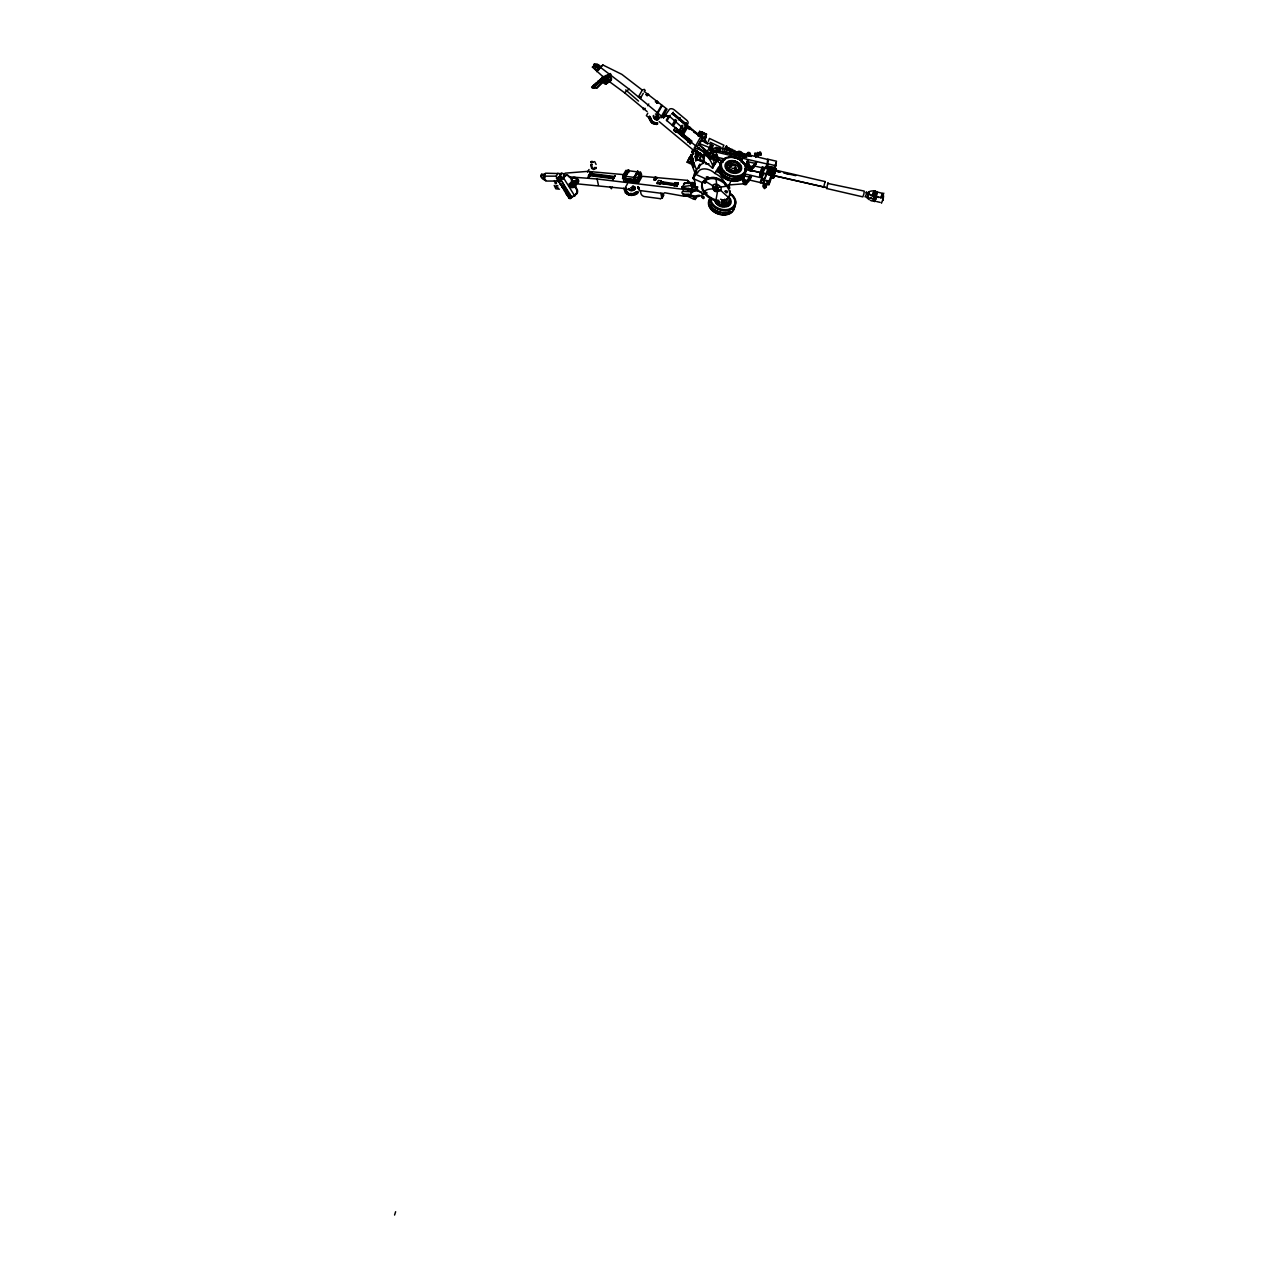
<?xml version="1.0" encoding="UTF-8"?>
<svg xmlns="http://www.w3.org/2000/svg" width="1279" height="1279" viewBox="0 0 1279 1279"><rect width="100%" height="100%" fill="white"/><g stroke="black" fill="none" stroke-linecap="round" stroke-linejoin="round"><path stroke-width="1.5" d="M867.929 193.241C870.072 188.876 865.403 204.432 868.153 194.68M712.915 167.965L712.915 167.917A19.665 13.366 29.7 0 0 712.115 164.112L711.732 163.136A20.224 13.749 29.7 0 0 707.239 156.566L704.601 155.079A2.846 1.934 29.7 0 0 702.523 155.91L703.066 158.212A6.427 4.365 29.7 0 1 703.242 160.706L704.713 162.241A27.371 18.593 29.7 0 1 712.451 168.093L717.935 159.124A19.665 13.366 29.7 0 0 717.135 155.303L716.752 154.327A20.224 13.749 29.7 0 0 712.259 147.772L710.069 146.909L710.708 145.182L712.995 145.63L710.996 144.687M690.276 129.003C692.259 125.918 684.665 127.213 689.797 129.387L689.829 127.388M693.905 132.265C695.328 132.345 701.34 137.54 698.11 134.295C695.536 134.823 699.565 133.336 699.901 135.286C700.572 137.604 696.208 131.897 701.899 136.341L701.292 137.988M688.31 189.34L688.63 188.413L688.326 189.356M692.019 185.983L692.978 186.574L691.843 186.142M693.026 186.478L691.971 185.839M693.346 183.521L694.481 183.6M764.234 168.141L762.364 175.703L760.381 174.743M762.268 175.095L761.772 176.71L759.662 176.294L759.806 174.344M773.587 177.381L773.411 178.181L773.076 175.575M882.99 199.54L883.181 196.95M592.465 161.378L592.609 162.225M592.721 162.017L593.072 161.793M594.623 167.773L594.335 168.924L594.431 167.421M595.918 167.309C596.094 169.244 593.152 167.581 595.71 168.732M697.615 151.577L696.511 153.608M698.558 135.462L694.129 131.881M869.096 192.41L868.873 194.568M590.866 164.559L590.85 164.783A4.301 2.222 85.9 0 0 591.154 166.973M591.809 164.479L591.793 164.719A4.301 2.222 85.9 0 0 594.032 169.436L593.312 169.483M759.774 174.376L760.078 172.937M697.247 153.368C698.11 149.067 694.129 159.539 695.632 156.294C694.625 155.718 697.599 153.208 697.343 151.561M696.112 153.16L695.856 155.67L696.144 153.992M720.86 206.59L720.876 205.711M596.11 167.661L595.582 168.444M591.937 171.77L588.228 178.277L588.612 175.511L613.201 178.676L613.121 179.604L613.201 178.676M588.66 178.325L591.33 171.834L588.468 176.454L588.612 175.511M689.909 161.905L688.997 161.937M775.266 169.835L775.682 168.62L773.587 178.101M775.953 168.956L775.33 169.787M554.207 185.407L555.821 188.812L559.499 189.196M882.99 199.572L882.814 200.499M696.463 155.398L695.648 155.031L696.543 155.111M697.343 153.736L697.535 152.617M720.924 203.921L724.234 205.903M735.297 167.997L735.665 166.446M826.602 187.581L826.618 188.493L862.813 196.87L863.885 193.976L864.236 191.099L827.641 183.393M865.148 196.374C865.307 199.924 867.738 188.349 865.947 192.777M868.457 193.001L868.233 192.426M868.633 192.41L868.361 193.657M767.672 169.036L766.249 174.647L766.217 172.969M772.932 175.383C771.988 183.696 777.072 165.742 774.371 169.659M773.699 175.719L773.699 177.03L775.458 169.995M766.585 173.944L774.371 176.934L773.603 175.831L773.411 176.614L774.834 169.851M732.915 165.662L733.027 164.655L732.643 165.455M734.801 165.646L733.954 165.646M735.505 169.867L734.658 169.963L736.224 169.34M770.725 176.566L770.613 177.253M731.156 166.702L730.597 165.119L731.22 166.126M558.571 181.298L558.827 182.114L558.843 180.483M564.183 190.203L564.774 191.29M566.405 193.8L566.645 194.712L566.661 193.081L568.547 192.09L565.75 192.873L566.661 193.081M566.581 194.632L569.667 193.896L567.764 194.872L567.636 196.358M574.527 184.943L577.021 189.164A3.373 2.446 -89 0 1 576.733 193.928L570.05 198.661L568.643 197.398M568.643 197.781L570.77 195.687L567.988 196.47M760.413 152.84L760.27 152.649M760.302 154.183C762.316 152.697 759.47 155.99 761.037 153.72M695.984 156.949L695.728 161.074L697.375 153.912M697.439 151.625L696.304 159.235M761.197 169.372L760.365 175.255M873.445 200.579L874.996 196.358A2.174 1.583 20.2 0 1 873.173 196.295A9.017 6.571 20.2 0 1 870.344 194.712L869.384 193.896A2.174 1.583 20.2 0 1 869.688 191.482L870.775 191.147A9.017 6.571 20.2 0 1 873.813 190.923C879.408 190.811 875.539 203.633 873.413 200.803A2.174 1.583 20.2 0 1 871.511 200.819A9.017 6.571 20.2 0 1 870.312 200.275M870.28 195.479A9.017 6.571 20.2 0 1 872.15 195.447L874.181 195.543M874.149 198.916L874.964 198.325L874.149 198.916A3.118 2.27 20.2 0 1 872.79 198.773L868.905 197.877A1.887 1.375 20.2 0 1 867.658 196.726L867.61 196.566M874.724 193.944L874.356 197.733M874.98 200.835L874.788 201.682L876.531 196.614L881.823 197.845A7.69 5.596 20.2 0 0 882.366 193.353L875.923 191.642M875.507 196.071L877.058 192.138M877.138 191.578C875.476 198.341 875.635 198.661 876.387 194.2M761.597 177.797L761.964 174.775M765.21 178.085L768.279 169.739L765.913 167.069L767.144 163.712L775.905 165.742L768.935 184.72L760.174 182.673L761.405 179.316L765.21 178.085L765.769 173.56M767.144 163.712L767.704 159.172L776.465 161.218L775.698 165.87L774.77 165.646L772.868 170.858M768.935 184.72L769.494 180.179M769.318 183.201L769.718 180.067M772.516 174.536L766.745 173.912M708.598 178.66C713.922 174.536 725.657 181.074 728.822 187.517M715.441 187.373L703.962 180.419L703.45 181.33M693.138 160.163L692.706 164.719L693.394 160.435M737.983 154.183L738.191 152.553L716.24 147.405L715.664 151.929L767.72 164.128L768.295 159.619L741.596 153.112L741.356 154.967L737.519 154.072L737.935 151.577L741.772 152.473L741.356 154.967M722.107 151.705L722.267 150.81L746.648 156.518L746.472 157.413L722.107 151.705L746.472 157.413M737.935 153.4L738.159 151.657A1.791 1.295 20.2 0 1 741.165 152.361M747.256 155.239C745.849 150.746 752.372 152.009 749.766 155.59M755.953 156.486L755.665 157.429M747.384 179.524L760.893 182.689L763.163 173.592M751.029 167.565L749.366 168.077L750.07 170.411M723.706 205.823L724.122 206.511L724.601 205.311M697.535 154.599L697.726 152.537M697.742 153.512L697.87 152.569M696.224 153.4L695.664 160.403L696.112 156.23M695.856 158.516L696.24 156.198M697.487 153.192L696.799 155.766M761.629 174.711L761.948 173.336M773.379 176.566L773.539 175.527M698.302 152.201L696.352 160.131M745.273 183.936C743.195 180.643 743.131 185.103 746.121 183.952M690.18 159.108L691.555 159.188M699.757 135.894C698.19 135.974 696.575 135.638 699.725 135.526M775.985 170.331L774.786 170.954M711.332 145.886L711.923 146.957L711.476 146.174M749.43 169.771C750.741 168.268 746.872 168.876 750.421 170.459M762.54 175.271L760.541 174.807L762.076 168.284L762.46 166.957L764.442 167.421M571.873 185.055C572.608 188.125 577.053 183.265 577.245 181.602L576.413 180.371L572.416 181.33L573.248 182.561L576.413 180.371L573.871 183.92L569.747 185.039M696.288 160.339L700.412 160.051L696.463 159.715L704.137 161.618M720.381 205.024C717.135 207.758 717.823 200.675 720.381 205.024A6.027 4.381 17.6 0 0 727.303 204.592A6.027 4.381 17.6 0 0 727.223 199.124L728.918 196.982A15.076 10.248 29.7 0 0 728.295 188.429C724.362 180.467 712.547 176.198 706.488 179.923M873.893 197.446L874.484 194.856M875.412 197.797L876.003 195.207M773.203 174.759L773.811 171.978M595.438 83.982C601.913 82.16 594.495 81.584 595.63 84.318C600.778 84.846 592.593 82.831 594.415 85.453C599.467 85.965 591.362 83.95 593.2 86.572C598.604 86.173 586.997 86.364 593.792 87.899L605.926 76.628L602.729 76.564L604.711 77.747L610.147 73.495L605.734 77.459M599.867 82.256L597.853 81.584L601.002 80.769L598.188 80.881L598.06 82.064C602.041 82.703 602.937 77.891 599.052 80.465M602.297 80.001L600.267 79.33L603.496 78.882L601.482 78.307L602.905 77.555M602.713 77.22L608.74 76.916L610.898 74.214L606.486 78.179M697.79 154.519L697.87 153.24M759.79 173.736L761.724 174.056M868.217 194.392L868.489 193.577M657.166 102.975L657.646 101.84L656.015 101.297M657.358 102.736L655.599 101.345M695.92 151.657L695.808 152.825L698.158 153.352M716.895 189.468C714.673 187.118 715.696 188.157 717.711 189.963C719.086 192.617 712.163 184.48 714.13 190.235C716.656 192.713 719.853 190.603 714.881 191.051C710.948 186.702 716.672 195.255 716.879 189.564M696.384 159.923L697.391 154.567M697.007 156.869L696.192 159.843M775.682 168.62L774.994 169.803M608.069 80.689L607.573 80.369M717.951 159.283L716.927 158.644A27.371 18.593 29.7 0 1 717.471 159.299L717.951 157.461L716.016 161.953A4.253 2.894 29.7 0 1 713.362 163.712M716.752 161.042L718.478 160.179L716.943 158.372M591.042 161.905L591.569 161.33M761.772 176.71L761.581 175.239M697.647 154.471L696.591 159.076M696.208 155.83L696.4 154.967M762.188 167.053L762.236 166.894M773.155 174.2L773.731 171.722M703.754 133.016L701.739 131.689L702.906 132.696M695.168 156.725L695.792 159.955L696.463 158.676M724.649 149.883L725.321 148.14M725.96 147.517L726.28 146.398L725.832 147.197M726.408 149.787L726.664 148.748M726.008 148.428L726.904 146.765M729.893 148.78L729.398 150.059M730.98 148.684L729.813 150.986M732.323 149.339L731.396 151.002M732.755 151.641L733.283 150.362M734.977 151.897L735.377 151.546M701.643 155.798L702.667 156.198M754.898 154.024L756.049 154.487L755.218 155.526M655.472 116.661L656.751 117.396L655.472 116.837M770.885 170.81L771.892 167.645L769.159 167.005C767.496 171.002 772.692 172.457 771.892 167.645M696.847 156.837L697.295 155.75M763.291 187.15L763.979 181.938M764.33 185.343C765.146 182.034 767.848 188.573 764.075 185.343M770.597 173.049C769.942 177.941 766.361 169.196 771.109 170.794M763.307 180.131C767.416 187.517 763.099 194.76 763.307 180.131L767.624 181.138L765.817 187.597L763.499 186.91M772.724 167.293C773.331 176.502 766.297 175.767 768.008 167.325L768.391 166.286L772.724 167.293L772.34 168.332L768.008 167.325M696.304 151.466L695.856 152.809M718.063 150.73L719.102 149.483M718.782 150.874L719.022 149.707M560.026 183.984L559.163 182.114M562.057 187.358L565.19 186.702L562.504 187.501M563.064 188.397L563.304 187.677M564.583 191.226L564.423 189.484L566.309 188.493L564.471 189.676L563.032 188.7M565.318 192.282L567.428 190.299L565.414 192.649M567.524 195.591L568.132 196.694M690.532 161.25L690.836 160.435L693.554 167.613L694.257 165.678L691.843 157.685L696.304 169.42L694.993 173.001L690.532 161.25L693.602 149.723M691.539 158.5L693.857 149.803L693.154 151.753M684.153 194.632L693.026 198.837L693.618 196.678M693.138 198.629L695.168 199.492C698.174 196.374 690.628 195.815 695.664 197.685M695.952 197.174L695.168 199.492M696.863 195.559L696.671 196.854M759.774 176.246L760.286 174.631M749.382 168.764A1.695 1.231 20.2 0 1 750.421 166.878A1.695 1.231 20.2 0 1 752.196 168.876A1.695 1.231 20.2 0 1 749.382 168.764L749.446 168.444M696.815 156.454L695.856 158.612M882.27 197.222L882.382 195.415M592.641 162.481L591.186 162.625L591.585 161.905M747.512 153.4L748.854 152.761L749.958 153.976M730.373 182.449L728.231 186.222A19.585 13.302 29.7 0 1 727.831 187.358L728.454 187.965M701.947 182.481L692.882 178.436L693.266 177.285A16.739 11.383 29.7 0 1 697.567 172.985A11.271 7.658 29.7 0 1 714.929 173.432A14.421 9.8 29.7 0 1 725.321 185.359M699.325 167.821A16.739 11.383 29.7 0 1 699.517 165.279L699.869 164.112L694.001 174.951A16.739 11.383 29.7 0 0 694.849 181.554A11.271 7.658 29.7 0 0 702.747 193.497M695.296 172.489L695.568 171.642L695.216 172.825A16.739 11.383 29.7 0 0 695.089 176.022M693.234 183.984L694.193 184.464L693.426 183.632M693.538 183.952L693.937 183.041M696.783 187.086L694.337 185.999L695.121 183.457M697.023 188.445L696.527 190.043L696.975 189.244M723.067 175.271L722.571 176.838L727.751 179.14M394.572 1215.05L395.627 1211.725M715.936 202.769L716.56 201.203L716.848 203.665L719.102 201.81L717.279 202.306M715.984 202.913L716.911 200.707M719.23 201.554C719.246 204.88 714.625 199.62 717.087 202.61L716.656 203.953L718.67 203.153M720.844 202.034L721.484 202.626L722.523 201.107M697.007 152.793L697.167 152.249M647.302 94.662L648.661 95.142M657.566 101.84L656.766 101.393M690.02 128.3C685.992 125.997 699.853 135.926 690.1 127.82M695.376 132.217L699.245 135.414M698.734 134.887L699.261 135.302M696.847 158.276L696.511 159.283L696.016 158.324M750.006 168.348L749.382 169.867M746.201 183.952L745.369 183.201M746.552 182.337L745.657 182.993M749.702 168.604L751.157 169.116L756.608 161.857C756.161 163.856 753.619 169.835 751.508 168.3M751.397 170.187L751.652 168.892M751.732 168.908L751.397 167.517M696.368 157.397L696.415 158.804M561.913 186.894L562.184 185.887M566.693 193.273L566.421 194.28M567.812 195.063L567.764 196.502M726.856 147.277L726.296 147.788M867.77 196.199L867.354 197.206M730.964 166.782L729.494 166.142L731.956 164.991M656.735 102.848L657.854 102.944M691.299 192.426L692.994 191.115A6.427 4.365 29.7 0 0 694.497 189.388L696.447 189.372L697.822 186.958M691.284 162.145L690.564 163.856L687.143 162.241L689.429 157.637L692.866 159.267M689.429 157.637L687.143 162.241M689.285 158.468L691.156 154.615L690.564 156.246M692.035 152.345L692.69 149.627M693.042 149.611L691.827 152.537M698.11 135.51L699.645 131.337L706.536 134.151L704.649 138.947L705.8 137.189L705.528 137.972M699.645 131.337L699.901 132.584L699.021 132.552L705.784 134.935A30.072 21.919 20.2 0 0 705.145 140.402M702.715 134.471L697.758 134.551L702.922 134.919M703.194 133.16L706.536 134.151M704.361 138.803L705.896 134.631M704.745 161.682L699.981 159.427L701.292 155.862M722.987 162.193L723.322 161.282L716.464 158.212M737.519 154.072L741.516 154.567M741.149 162.209L742.603 158.244M747.512 162.161L746.84 164L748.423 168.173L746.217 163.84L747.703 159.763L749.11 167.213M748.327 159.923L747.655 161.746L749.286 166.702M741.117 177.717L743.323 182.05L744.474 179.795L747.591 181.042C745.017 185.903 749.174 175.894 750.869 175.575L751.508 175.735C751.045 177.717 747.735 185.295 746.376 181.282M748.423 168.173L749.574 165.934L752.388 166.59L752.004 169.004M744.01 181.09L743.547 175.287M746.568 182.417L749.366 179.652L750.869 175.575M755.297 163.536L755.969 161.714M767.72 164.128L766.041 168.716L754.45 165.998M763.387 185.727L763.771 184.672M768.471 171.882L768.855 170.826M767.24 182.194L767.624 181.138M766.617 185.215L766.009 187.15L765.13 186.031M771.717 171.37C773.347 174.328 767.112 171.258 769.382 172.553M769.047 181.25L770.949 176.054M774.179 167.933L776.081 162.721M872.31 195.463L873.973 190.939M872.47 195.495L874.133 190.971M872.63 195.527L874.452 191.051L873.093 195.687M873.381 195.831L874.9 191.226M873.525 195.911L875.044 191.306M873.781 196.103L875.316 191.482M873.893 196.215C878.785 183.616 871.894 199.22 875.971 196.934M875.444 196.326L876.275 194.072M880.703 197.877L882.366 193.353M882.974 195.383L883.805 193.129M881.471 203.233L883.134 198.709M702.347 141.01L700.668 141.17L702.107 140.69L711.108 144.479L710.341 146.557L712.787 149.563L709.829 147.101M710.852 149.995L711.779 147.756L710.852 149.995L708.854 149.035L711.14 149.483M707.511 151.066L709.781 146.797L712.067 147.868L712.995 145.63M626.15 188.205L626.662 193.481M625.687 190.283L626.358 188.157M625.831 190.747L626.262 189.596M697.055 152.681L697.519 151.418M698.654 167.933L699.661 166.046A16.739 11.383 29.7 0 1 703.082 163.312A11.271 7.658 29.7 0 1 704.026 161.57M733.778 152.761L734.434 151.162M691.236 162.241L687.734 160.61M704.473 139.731L705.081 138.532M728.502 149.963L729.35 148.268M732.291 150.602L732.739 149.755M727.175 149.659L727.767 148.444M646.79 93.943L646.151 94.63C649.061 98.915 645.399 90.329 648.837 95.078M657.79 102.768L657.038 100.993L655.36 101.824M824.667 182.305L825.115 181.586L823.548 187.453M883.102 199.748L883.581 195.831M728.55 148.732L728.359 148.716M730.501 150.97L730.964 149.979M731.828 151.593L732.419 150.618M715.425 185.055L716.48 185.599M725.177 148.316L725.689 147.229M725.401 148.188L726.632 145.758L725.561 147.836M726.76 148.828L727.415 147.517M732.084 170.619L731.636 170.059M707.447 144.223L704.329 137.828L700.972 136.293L694.721 147.517A1.679 1.199 50.8 0 0 694.993 149.035L694.657 149.323A1.679 1.199 50.8 0 1 694.369 147.804L694.433 147.661M705.257 138.803L706.28 136.15L705.145 138.787M733.491 151.561L734.13 150.41M734.306 151.546L734.961 150.586M736.064 152.809L736.512 151.913M682.107 187.805L684.489 183.217A1.663 1.055 -12 0 1 685.048 183.073L689.205 183.536M682.139 187.07L682.075 187.198A1.679 1.055 -12 0 0 682.522 188.189L696 189.995L697.055 187.485L693.346 187.006L693.746 186.302M696.224 196.47L695.312 196.374M722.651 206.543L721.932 206.543M715.92 156.054C714.146 152.952 714.993 158.74 716.48 154.759L713.394 154.743L712.675 156.022L713.874 159.172L716.959 159.188L715.744 156.038L712.675 156.022M745.433 182.993L744.506 182.21L744.618 183.728L729.062 184.959M727.671 148.428L728.071 147.661M728.311 148.732L728.934 147.884M736.832 152.761L737.535 151.833M737.647 152.777L738.111 152.217A1.791 1.295 20.2 0 1 738.575 152.057A1.647 1.199 20.2 0 0 737.775 152.968M708.47 178.884C710.453 176.742 704.761 175.591 706.632 178.197M718.143 188.573L717.855 187.15L716.112 186.558M587.557 172.121L589.011 169.515M604.312 77.891L592.433 67.116L593.248 66.252A4.684 3.182 29.7 0 1 599.355 69.002M595.838 67.068L593.696 64.909L594.511 64.046A4.684 3.182 29.7 0 1 600.618 66.796L596.622 71.48M597.964 69.21L602.857 64.973L621.818 74.342L642.298 90.106M596.701 71.56L602.857 64.973M545.957 180.275L545.478 180.211A4.684 3.182 29.7 0 1 540.745 175.735L541.593 174.264L544.998 174.168M557.948 173.225L556.269 176.166L558.172 181.058L545.685 181.042L543.783 176.15L545.462 173.209L561.689 173.624A2.926 1.982 29.7 0 0 559.978 175.862A2.926 1.982 29.7 0 0 563.431 178.117L556.285 178.117M608.436 78.69L610.019 80.017C609.763 83.806 604.567 83.663 604.711 80.017M557.5 179.076L557.116 180.579M559.898 176.774L561.865 173.32M563.415 176.102L565.094 173.161L587.605 171.386L623.928 174.647M572.097 185.887L574.799 181.138M588.228 178.277L591.937 171.77M643.273 93.335L640.315 98.531L640.747 96.596L638.397 96.932L642.362 89.962L644.296 89.37L645.208 90.489L644.28 91.56L667.062 109.147L662.554 117.06L629.028 89.13L601.178 67.915M647.798 113.191L646.391 115.654L650.755 119.299M657.262 112.664L661.643 104.99M657.502 113.863L661.898 106.157M625.495 178.357L623.177 178.053L622.713 175.942L625.879 170.395L628.213 170.683L625.047 176.23L625.319 178.66L622.553 178.293L625.655 179.076L623.321 178.772L623.768 180.883L626.102 181.186L625.655 179.076M622.553 178.293L626.007 172.249M625.319 178.66L624.776 176.054L628.229 169.995L629.06 170.571L625.783 176.326L634.288 177.429L637.454 171.882L628.932 170.778M634.288 177.429L634.576 179.843L626.055 178.74L625.495 176.15L628.948 170.091M661.099 116.869L665.592 108.987M626.055 178.74L634.736 179.54M626.374 179.172L634.896 180.259L626.374 179.172L626.662 181.586L625.479 179.38M626.662 181.586L635.343 182.369L634.896 180.259M662.554 117.06L663.481 117.844L669.493 109.227A3.725 2.526 29.7 0 1 674.337 109.898L686.679 120.178A3.725 2.526 29.7 0 1 687.462 124.191M625.239 187.661L627.493 183.712M668.693 116.021L666.311 120.194L689.317 139.555M634.576 179.843L634.016 177.237L637.47 171.194L638.749 173.88M634.72 180.563L635.167 182.673L638.477 182.785L638.029 180.659L635.455 180.659L638.285 181.026L635.295 179.939L634.736 177.333L638.189 171.29M667.03 120.802L670.212 115.222M672.067 113.927L673.218 112.408L673.314 114.103L672.067 113.927L673.218 112.408M635.295 179.939L637.869 179.939L641.035 174.392L640.587 172.281L638.189 171.962L635.023 177.509L637.422 177.829L640.587 172.281M672.786 114.518L673.601 113.431M637.853 180.963L641.578 174.248L638.285 181.026M638.477 182.785L641.642 177.237L641.195 175.111M672.162 125.07L675.344 119.507M672.77 125.582L675.936 120.002M673.378 126.093L676.559 120.514M679.149 118.212L680.284 118.307L679.133 119.81L678.653 119.059M679.037 118.883L679.661 117.796M679.133 119.81L680.284 118.307M688.166 141.585L690.564 143.584L676.863 131.401L676.047 132.345L673.649 130.346L675.552 127.5L677.726 129.882M673.649 130.346L675.552 127.5M676.047 132.345L677.438 129.914M679.005 130.778L682.187 125.214M679.725 131.385L682.906 125.806M684.761 124.511L685.912 122.992L686.631 123.583L685.48 125.102L684.761 124.511L685.912 122.992M654.017 179.204L655.104 177.285L657.006 177.525L655.967 179.684L654.224 180.163L654.017 179.204L655.903 179.444L657.006 177.525M654.224 180.163L655.599 177.573L657.054 177.765M685.416 125.854L681.451 132.808L683.482 131.145A3.725 2.526 29.7 0 0 684.105 129.291L669.572 116.325A3.725 2.526 29.7 0 0 665.528 116.181L663.481 117.844M654.656 180.227L655.599 177.573M683.002 135.286L688.054 126.429L687.558 124.926L682.538 133.735L683.002 135.286L695.568 145.774L709.621 155.127L711.572 152.025L709.094 149.419L711.971 151.306L713.122 149.291L710.165 146.829M675.232 183.792L661.051 181.618L659.98 184L657.07 183.632L658.301 180.483L661.211 180.851C660.188 183.201 676.255 185.279 675.296 182.673L678.206 183.041L676.975 186.19L674.065 185.823L675.296 182.673M689.797 129.387L688.182 127.58M659.98 184L661.211 180.851M687.638 142.001L689.029 139.571M690.036 143.999L691.939 141.154L675.04 127.916M663.082 195.623L663.577 194.776M663.529 194.552L662.234 196.47M703.306 132.84L702.842 133.767L700.013 132.281M675.152 183.425L674.065 185.823M697.487 146.19L702.89 136.709M701.611 140.658L699.597 143.456A1.679 1.199 50.8 0 0 699.821 145.103L710.421 154.04M704.393 158.132L695.36 151.641L696.415 150.762L704.217 156.246M696.415 150.762L696.368 150.858A1.903 1.295 29.7 0 1 695.968 148.828A1.903 1.295 29.7 0 1 698.446 149.179L699.277 147.677M676.975 186.19L678.206 183.041M702.171 156.518L696.879 151.386M695.536 190.779L597.101 178.98L568.963 176.822M684.073 194.328L684.025 194.424A1.903 1.295 29.7 0 1 682.059 192.058A1.903 1.295 29.7 0 1 683.402 191.53L683.146 189.947M711.108 144.479L709.381 147.517L699.453 143.632M692.882 178.436L696.671 171.802M712.067 147.868L710.357 146.414M713.138 148.956L710.309 152.681L711.971 151.306M691.236 184.8L693.17 184.736L692.259 185.327M691.939 187.997L690.948 185.311L695.009 185.183L694.385 182.609L692.451 182.689M693.362 184.752L692.163 183.185L694.097 183.121M706.088 162.561L705.353 163.84L708.966 163.872M694.081 186.814C688.694 187.07 696.783 188.381 693.17 184.736M712.931 164.304C715.569 163.968 712.499 152.713 710.788 158.884L710.229 158.068A20.288 13.781 29.7 0 0 707.926 155.351L705.289 153.864A2.846 1.934 29.7 0 0 703.21 154.695L703.754 156.997A6.427 4.365 29.7 0 1 703.93 159.491L704.074 160.003M709.541 156.725L712.739 155.462L713.81 151.801A20.288 13.781 29.7 0 0 711.508 149.083C707.815 146.653 711.684 150.538 710.277 148.172M713.874 159.172L714.609 157.893M706.679 178.836L706.152 179.747M712.467 168.093L717.535 159.315M707.895 178.724L708.406 177.813M718.686 160.674L719.326 159.571M714.929 173.432L718.302 167.533A4.365 2.974 29.7 0 1 720.605 166.654M704.026 192.713L704.553 191.802C705.928 187.773 716.943 189.404 713.17 188.605M715.489 178.884L716 177.973L716.848 186.59M715.84 200.787L717.567 191.21A4.604 3.134 29.7 0 0 720.349 190.603L720.876 189.963A4.604 3.134 29.7 0 0 720.78 187.373L720.189 186.478A4.604 3.134 29.7 0 0 717.295 184.48L716.176 184.224A4.604 3.134 29.7 0 0 713.394 184.831L712.867 185.455A4.604 3.134 29.7 0 0 712.963 188.045L713.554 188.956A4.604 3.134 29.7 0 0 715.361 190.443M727.303 186.958L727.815 186.047L718.079 187.421M722.299 200.451A15.076 10.248 29.7 0 0 727.799 198.197L728.39 197.43L720.605 190.299L716.56 188.732M605.575 81.312L605.638 82.176M708.342 141.425L709.429 138.436L723.882 145.214L722.363 148.812M690.66 158.164L692.019 158.372M772.292 178.005L772.58 176.822L772.276 178.021M648.789 103.967L647.606 105.709M724.282 200.068L722.107 200.163M734.658 168.476L733.315 168.38M723.754 206.383L724.106 206.383M731.3 165.599L732.243 164.831M700.828 140.978L699.165 143.808A1.679 1.199 50.8 0 0 699.469 145.39L710.069 154.327M732.004 164.831L732.851 164.623M771.429 172.505L769.079 172.265L768.391 166.286M769.159 171.498L770.981 172.457L771.093 170.778M766.345 186.35L765.386 186.862M638.509 101.089L625.671 89.914M613.888 178.069L589.347 174.935L589.555 174.072L614.08 177.157L613.936 178.101L614.08 177.157M661.499 117.284L662.666 115.558L661.003 117.908M695.792 154.088L696.495 154.04M756.608 161.857L752.692 167.181L749.094 166.334L747.703 159.763M751.508 175.735L747.591 181.042L743.994 180.211L742.955 175.287M710.213 152.121L711.811 150.027M727.799 198.197L729.446 196.087A15.076 10.248 29.7 0 0 729.973 190.539M749.91 167.741L749.254 169.675M751.588 169.1L751.333 167.949M744.81 182.146A1.695 1.231 20.2 0 0 743.499 183.584A1.695 1.231 20.2 0 0 745.849 184.672A1.695 1.231 20.2 0 0 746.328 182.849L746.536 182.13M733.89 168.428L735.105 168.157M556.109 185.471L555.949 186.782L558.156 187.949M752.1 167.357L755.409 163.232M751.956 167.773L755.138 163.952L755.106 165.934M755.857 163.888L752.34 168.093L748.759 167.245L747.064 161.506L755.969 163.584L752.452 167.789L748.87 166.941M746.808 181.746L750.229 177.317L744.506 175.974M746.744 181.954L749.942 178.133M750.757 177.765L747.24 181.97L743.659 181.122M747.128 182.273L750.006 177.925M593.2 86.572L591.985 87.707L596.606 88.203L601.466 82.863M605.319 79.57L604.072 81.057L603.304 80.337M558.635 181.794L565.574 175.958A3.373 2.446 -89 0 1 569.043 176.294C573.216 180.339 572.193 184.032 572.097 182.13L574.463 182.625A2.222 1.023 -31.8 0 1 572.704 184.688L571.281 184.815M572.001 184.672L570.066 186.958L572.209 185.087M648.101 95.11L647.654 94.118L646.151 94.63M576.014 193.928L570.002 198.469L568.611 197.685M690.116 127.644L688.006 127.884M606.646 82.416A2.222 1.599 47.1 0 1 605.175 84.126L602.137 81.856L604.104 79.746M597.069 64.558L598.38 64.781L598.124 65.964M689.781 162.353L690.052 162.257M699.933 136.15L700.588 136.261M684.489 183.217L683.61 183.824M596.606 88.203L608.74 76.916M704.697 192.17L706.999 192.649L706.328 194.04M545.222 177.094L543.831 177.094M717.551 185.583L717.263 184.784M605.798 76.676L608.772 74.246M605.271 77.539L606.166 76.804M610.019 80.017L606.614 83.695L602.873 81.185M608.98 81.328L624.568 92.775L629.028 89.13M677.95 129.483L676.575 131.913L674.177 129.914M686.631 123.583L685.368 123.423M685.48 125.102L672.594 113.511M680.364 131.913L684.009 128.939M688.454 141.074L676.607 131.609M702.779 139.091L704.329 137.828M695.776 146.557L694.561 148.54M699.469 154.024L700.524 153.16M697.95 148.748L702.603 151.466L703.93 150.394M711.572 152.025L708.294 156.198L709.621 155.127M717.839 159.299L717.711 159.347A4.253 2.894 29.7 0 1 715.585 160.93M607.333 82.671A2.222 1.599 47.1 0 1 605.91 83.455L604.455 82.655L603.896 80.113L606.949 82.464A2.222 1.599 47.1 0 0 608.436 80.753L607.909 79.506L607.221 80.241M716.895 159.459L718.43 158.852L716.959 157.701M637.773 191.546L631.602 194.056M637.917 192.042L631.698 194.552M635.263 194.6L631.922 195.351L637.965 192.489M636.638 193.96L637.917 192.921M574.799 186.095L574.159 186.654L575.006 185.823M600.618 66.796L598.3 68.538L594.111 64.174M589.299 174.903L589.523 174.024M720.525 199.252L722.827 199.876L722.011 201.187M769.143 171.306L771.493 172.265M660.38 198.677L662.17 198.117A3.725 2.526 29.7 0 0 662.746 196.247L662.154 193.401M743.323 182.05L741.74 177.861M751.301 170.187L750.341 170.667M744.746 181.042L744.186 182.146M745.833 184.304L746.265 183.489M683.625 183.68L692.563 182.481L690.836 185.519L681.899 186.718M874.053 201.075L874.884 201.203M706.36 178.548L702.395 182.689A15.076 10.248 29.7 0 0 703.018 191.242L705.033 194.184A15.076 10.248 29.7 0 0 714.641 200.531L718.302 201.331M560.778 179.7L564.854 175.942A3.373 2.446 -89 0 1 568.1 175.958M561.849 181.298L558.795 181.922M562.968 183.105L561.113 184.272L559.69 183.297M596.829 66.092L598.252 66.012L597.037 64.957M723.322 201.874L723.994 200.227M634.864 192.745L636.35 191.994M635.183 194.184L636.638 193.433M635.135 194.648L636.734 193.848M826.618 188.493L828.025 182.737M695.041 198.245C692.547 196.966 695.728 200.02 695.152 197.494M729.781 188.269L729.334 186.254L727.799 187.182M717.967 160.578L716.864 160.738M708.966 154.743L714.353 152.617M708.566 157.893L712.163 156.47M711.476 159.044L714.146 157.988L713.41 156.566M713.074 148.652L716.24 147.405M733.123 164.655L734.306 164.943M764.171 185.935L763.467 186.638L764.298 186.398M693.778 153.048L693.778 154.056M711.684 145.63L712.291 146.382L711.268 146.11M607.765 79.458L608.244 80.529M593.696 64.909L594.096 64.781A4.684 3.182 29.7 0 1 600.203 67.531M592.433 67.116L592.832 66.988A4.684 3.182 29.7 0 1 598.94 69.737M635.231 194.216L631.81 194.984M749.862 169.02L750.533 168.94M750.949 169.068L751.444 169.036A1.695 1.231 20.2 0 1 750.805 170.874A1.695 1.231 20.2 0 1 748.519 169.547A1.695 1.231 20.2 0 1 750.309 168.38M745.049 180.963L744.282 182.417M746.424 182.929L744.554 182.05M601.61 78.323L600.475 79.81M600.411 79.458L599.275 80.945M597.98 81.712L596.845 83.199M598.06 82.064L596.653 82.863M595.63 84.318L594.223 85.117M594.415 85.453L593.008 86.253M717.087 202.61L719.102 201.81M575.598 181.986L577.245 181.602M729.654 167.741L729.749 166.43L729.638 167.885M690.036 162.017L689.189 161.762M699.325 195.191L698.462 195.367A20.288 13.781 29.7 0 1 697.423 195.511M655.871 124.351L657.598 123.967M656.143 124.431L657.454 124.207M692.946 186.238L692.818 185.311L693.794 187.31M590.211 173.4L590.386 172.489L590.211 173.4L614.799 176.566L614.975 175.655L614.799 176.566M726.056 178.452L724.058 177.126M540.745 175.735L544.214 175.415M574.942 186.047L574.031 186.574M555.646 183.632L556.685 182.881L555.23 183.489L554.462 180.579M590.85 161.873L592.705 162.209M590.738 164.559L591.953 164.479M744.97 181.154L746.296 181.49M745.625 184.176L744.41 183.872M702.603 134.663L702.858 134.727M683.466 191.434L692.115 191.786M689.381 196.055L683.817 196.199L683.418 194.344L688.997 194.216L689.381 196.055L696.847 196.63L684.265 195.016M590.882 171.786L592.369 171.818M736.304 167.965L736.432 168.013M735.153 170.363L734.913 170.283M543.783 176.15L556.269 176.166M713.027 160.163L716.384 160.179M569.187 185.551L570.786 186.974M571.569 181.058L573.791 181.554A2.222 1.023 -31.8 0 1 572.033 183.6L569.075 183.968M570.722 186.606L573.679 186.238A2.222 1.023 -31.8 0 0 575.422 184.192L575.07 183.792M571.393 187.677L574.335 187.326A2.222 1.023 -31.8 0 0 576.094 185.263L575.39 184.815M629.86 193.433L631.522 193.481M631.618 194.04L628.373 193.641M629.987 194.504L631.73 194.536M631.842 194.92L628.581 194.568M630.275 195.287L632.05 195.335M631.986 195.399L628.788 194.936M760.781 155.047L760.461 154.615M732.02 168.029L732.18 168.604M573.983 183.536L623.385 188.429M660.38 198.677L644.04 196.502A3.725 2.526 29.7 0 1 640.923 193.433L640.315 190.603M734.785 165.087L735.425 165.886M721.995 203.713L723.035 204.32L722.059 202.929M639.804 176.086L687.462 180.371L691.571 183.648M770.214 170.555L769.159 167.005M604.631 77.395L601.833 77.491L601.69 78.69M655.759 178.309L655.104 177.285M622.713 175.942L625.047 176.23M675.456 183.393L678.366 183.76M656.91 182.913L659.82 183.281M660.188 183.137L676.831 185.471M660.268 183.489L674.369 185.311M681.963 186.718A1.679 1.055 -12 0 0 682.426 187.693L695.904 189.5M687.766 194.984L693.154 195.687M639.18 190.459L663.481 193.577L664.696 192.761L683.817 196.199M624.504 188.972L631.634 189.884A2.19 1.375 -12 0 0 633.776 189.036A2.19 1.375 -12 0 0 633.856 187.533M662.858 195.383L663.721 195.495M625.351 192.953L623.752 188.109M656.239 122.736L657.63 122.912M655.967 123.136L657.454 123.376M657.15 123.775L654.161 122.928M656.703 123.999L653.809 123.216L650.164 119.571M656.83 124.095L651.89 122.592M654.496 124.159L656.479 124.319M732.419 165.247L732.004 165.662M735.985 169.26L735.569 169.675M730.309 169.196L730.437 169.1M718.814 200.419L715.153 199.62A15.076 10.248 29.7 0 1 705.56 193.273L703.546 190.331A15.076 10.248 29.7 0 1 702.922 181.778M561.385 185.711L564.039 184.927M563.623 189.308L564.423 189.484M565.574 191.466L564.631 191.067M567.764 194.872L566.773 194.632M774.946 169.979L825.115 181.586M776.385 171.242L780.254 172.137L776.433 171.162M784.107 173.033L789.894 174.376M761.948 169.707L763.947 170.171M875.396 196.662L878.929 197.478M695.648 155.606L696.495 155.574M761.533 171.45L763.531 171.914M744.922 169.116L825.674 187.421L744.97 168.972M760.733 174.216L762.732 174.679M876.627 201.554L880.16 202.37M759.598 176.102L761.597 176.566M765.913 167.069L774.674 169.116M761.405 179.316L770.182 181.346M630.035 194.472L627.302 193.513M741.564 153.88L751.365 156.422L745.401 155.015M731.668 156.789L742.236 159.267M717.631 157.365L724.905 159.076M742.859 163.28L746.712 164.192M784.139 172.953L795.714 175.655M749.334 166.606L752.132 167.261M745.193 174.024L762.588 178.101M744.234 180.467L747.032 181.138M744.202 180.579L747 181.234M769.239 167.645L771.525 168.189M725.289 177.669L724.33 177.078M560.17 183.872L560.857 185.391M745.625 181.442L746.424 182.034M731.748 170.075L731.588 170.746M757.951 155.319L757.903 152.984L757.312 154.072M656.015 123.168L653.169 121.633M653.089 123.599L655.008 124.111M733.554 170.523L733.299 170.571M722.251 174.024L716.144 171.306A4.365 2.974 29.7 0 1 719.31 170.507M694.353 173.768L707.063 179.444M710.149 142.273L720.988 147.357M709.493 147.309L711.492 148.252M689.893 156.837L693.314 158.452M597.661 65.213L596.606 65.565M556.749 185.423L557.98 185.967M628.389 193.081L625.735 190.587M628.437 193.641L626.182 192.138M627.158 193.497L628.692 194.52M627.302 193.928L628.916 194.84M627.557 194.328L628.948 195.016M765.402 184.959L766.377 185.855M544.742 175.878C543.895 176.806 542.216 179.875 543.911 177.349M751.317 167.725L749.894 167.309L749.382 168.316M656.527 102.64L657.454 103.263M652.77 121.985L654.193 122.976M648.901 116.677L650.595 121.521L653.505 123.408M651.762 122.704L653.201 123.647M723.338 200.579L723.706 200.851A1.823 1.327 17.6 0 1 721.484 202.626M688.054 126.429L700.972 136.293M665.304 114.886L668.453 117.3M868.217 198.869L868.681 199.236A9.017 6.571 20.2 0 0 869.192 199.604M672.69 112.84L686.295 123.999M673.266 113.703L685.944 124.287M672.93 114.279L685.624 124.862M705.736 143.12L702.459 140.482A1.663 1.183 50.8 0 0 701.1 140.818M702.603 151.466L706.871 155.015M699.309 152.729L703.37 156.102M698.958 153L704.377 157.525M624.568 92.775L647.142 111.593M659.181 121.617L695.296 151.737M594.655 161.554L596.094 164.463M637.693 186.99L638.589 187.837M637.805 187.581L638.685 188.413M637.709 187.549L638.589 188.381L638.461 187.405M637.645 188.045L638.509 188.86M626.23 192.633L627.493 193.928M626.39 193.049L627.765 194.424M652.77 122.017L649.604 116.197M652.13 122.464L649.013 116.757M650.595 121.521L651.826 122.72M703.338 193.721L703.21 194.6L702.091 193.8M572.672 182.146L572.001 181.074L569.539 183.984L570.21 185.055M563.703 178.165L574.863 196.151M560.73 179.508L571.889 197.478M574.639 186.334L576.301 189.148A3.373 2.446 -89 0 1 576.253 193.609M638.317 186.638L639.196 188.573M638.269 186.91L639.228 188.956M626.438 191.195L625.959 189.212M625.671 191.051L626.902 193.609M650.995 118.979L650.244 117.013M649.492 117.988L650.212 119.586M649.204 118.26L649.78 120.034M625.879 191.978L625.911 189.116M738.894 152.793L740.349 152.825M716.48 154.759L717.695 157.909M696.783 151.05L699.981 159.427M693.042 163.248L692.594 164.495M747.767 161.442L749.398 166.398M742.348 177.797L743.547 181.426M697.055 187.485L697.471 189.452M687.462 180.371L687.846 182.178M688.054 189.82L688.374 191.306M660.827 193.241L661.914 198.309M637.47 171.194L638.013 173.784M637.422 177.829L637.869 179.939M635.615 180.355L635.903 182.769M628.229 169.995L628.772 172.601M612.145 186.974L611.394 188.764L609.811 186.67M597.101 178.98L598.428 185.215M649.172 116.389L649.54 118.036M648.709 116.997L649.029 118.659M638.797 187.677L638.733 188.924M626.454 191.498L626.454 192.617M626.166 191.099L626.102 192.346M874.165 198.629A2.174 1.583 20.2 0 1 872.342 198.549A9.017 6.571 20.2 0 1 870.583 197.685M867.722 198.437A2.174 1.583 20.2 0 1 867.178 197.526M759.422 153.032A1.743 0.799 76.8 0 1 760.557 152.265A1.743 0.799 76.8 0 1 760.973 155.063A1.743 0.799 76.8 0 1 759.55 153.928M754.626 154.167A1.743 0.799 76.8 0 1 755.553 153.16A1.743 0.799 76.8 0 1 756.369 155.542A1.743 0.799 76.8 0 1 755.313 156.134M757.088 154.04A1.743 0.799 76.8 0 1 757.887 152.537A1.743 0.799 76.8 0 1 758.783 155.111A1.743 0.799 76.8 0 1 757.504 155.271M721.292 161.985A1.743 0.799 76.8 0 1 721.388 161.25L721.692 160.866A1.743 0.799 76.8 0 1 722.763 161.793M703.05 163.456A30.072 21.919 20.2 0 1 702.075 161.586M694.161 163.088A2.702 1.966 20.2 0 1 692.403 161.314L692.355 160.77A2.702 1.966 20.2 0 1 692.483 160.275M632.513 186.558A3.182 1.998 -12 0 1 635.263 188.445A3.182 1.998 -12 0 1 631.794 190.667A3.182 1.998 -12 0 1 629.028 188.764M632.466 186.302A3.182 1.998 -12 0 1 635.215 188.205A3.182 1.998 -12 0 1 631.746 190.427A3.182 1.998 -12 0 1 628.98 188.525M633.185 187.166A2.19 1.375 -12 0 1 633.569 187.31M633.009 186.366A2.19 1.375 -12 0 1 633.84 187.933A2.19 1.375 -12 0 1 631.458 189.1M572.608 182.353A3.645 2.478 29.7 0 1 573.024 178.261A3.645 2.478 29.7 0 1 578.108 181.026A3.645 2.478 29.7 0 1 575.054 183.696M571.953 179.412A3.645 2.478 29.7 0 1 574.863 177.413A3.645 2.478 29.7 0 1 578.652 180.467A3.645 2.478 29.7 0 1 576.397 182.993M591.969 168.7A4.301 2.222 85.9 0 1 591.506 167.933M563.607 177.813A2.926 1.982 29.7 0 1 560.058 174.44A2.926 1.982 29.7 0 1 564.519 174.456M560.234 180.963A2.926 1.982 29.7 0 1 558.715 177.062A2.926 1.982 29.7 0 1 563.336 179.028M561.049 180.994A2.926 1.982 29.7 0 1 558.204 178.516A2.926 1.982 29.7 0 1 560.01 176.566M544.438 178.037A4.684 3.182 29.7 0 1 543.335 177.269M542.104 175.815A4.684 3.182 29.7 0 1 541.593 174.264M724.601 199.188A1.823 1.327 17.6 0 1 722.123 200.643M715.648 160.499A11.271 7.658 29.7 0 1 720.445 163.76M723.978 199.892A6.027 4.381 17.6 0 1 727.655 205.088M719.054 204.32A6.027 4.381 17.6 0 1 717.951 203.345M715.616 199.956A7.53 5.468 17.6 0 0 725.817 205.743A7.53 5.468 17.6 0 0 728.71 197.558A7.45 5.42 17.6 0 1 725.832 205.647A7.45 5.42 17.6 0 1 715.744 199.908M729.382 197.621A8.537 6.187 17.6 0 1 726.104 206.894A8.537 6.187 17.6 0 1 714.561 200.323M735.377 201.059A12.998 9.433 17.6 0 1 722.955 210.316A12.998 9.433 17.6 0 1 710.181 197.701M730.421 194.008A12.998 9.433 17.6 0 1 734.482 198.517M730.117 194.072A12.342 8.969 17.6 0 1 727.639 209.484A12.342 8.969 17.6 0 1 710.9 197.59M728.582 197.909A7.45 5.42 17.6 0 1 728.678 204.656A7.45 5.42 17.6 0 1 720.141 205.264M718.478 204.32A7.45 5.42 17.6 0 1 715.616 200.275M734.929 203.409A13.286 9.64 17.6 0 1 732.467 210.38M730.101 211.882A13.286 9.64 17.6 0 1 710.117 205.168M709.206 202.562A13.286 9.64 17.6 0 1 709.158 199.972M731.636 212.09A12.998 9.433 17.6 0 1 716.752 213.129A12.998 9.433 17.6 0 1 708.854 201.922M734.082 207.79A12.998 9.433 17.6 0 1 733.267 210.124M731.044 211.994A12.342 8.969 17.6 0 1 728.854 213.385M726.136 214.217A12.342 8.969 17.6 0 1 723.099 214.44M719.949 214.009A12.342 8.969 17.6 0 1 711.891 209.436M710.293 207.15A12.342 8.969 17.6 0 1 709.429 204.72M735.073 202.945A13.286 9.64 17.6 0 1 732.611 209.916M730.245 211.419A13.286 9.64 17.6 0 1 710.261 204.704M734.386 207.949A13.334 9.672 17.6 0 1 718.222 214.057A13.334 9.672 17.6 0 1 709.333 199.54M730.645 193.768A13.334 9.672 17.6 0 1 727.959 210.395A13.334 9.672 17.6 0 1 709.877 197.558M727.159 202.386A7.45 5.42 17.6 0 1 728.646 205.232M737.615 171.562A6.027 4.381 17.6 0 1 736.544 172.249M727.032 166.846A6.027 4.381 17.6 0 1 734.354 164.08A6.027 4.381 17.6 0 1 738.367 170.651M728.311 157.429A12.998 9.433 17.6 0 1 746.009 169.116A12.998 9.433 17.6 0 1 727.575 174.791A12.998 9.433 17.6 0 1 725.465 158.292M745.433 172.313A13.334 9.672 17.6 0 1 723.099 171.578A13.334 9.672 17.6 0 1 731.476 156.869A13.334 9.672 17.6 0 1 745.433 172.313A13.286 9.64 17.6 0 0 745.433 169.755M744.602 174.152A12.998 9.433 17.6 0 1 730.469 180.563A12.998 9.433 17.6 0 1 719.358 168.268M741.564 178.341A12.342 8.969 17.6 0 1 739.358 179.731M727.415 179.332A12.342 8.969 17.6 0 1 722.411 175.783M720.796 173.496A12.342 8.969 17.6 0 1 719.949 171.082M743.131 176.262A13.286 9.64 17.6 0 1 723.642 174.631A13.286 9.64 17.6 0 1 724.681 159.971M745.577 169.292A13.286 9.64 17.6 0 1 745.625 171.882M744.634 174.711A13.286 9.64 17.6 0 1 742.971 176.726M740.605 178.229A13.286 9.64 17.6 0 1 719.709 168.908M719.661 166.318A13.286 9.64 17.6 0 1 720.509 163.952M744.89 174.296A13.334 9.672 17.6 0 1 728.726 180.403A13.334 9.672 17.6 0 1 719.853 165.886M727.271 199.108A15.076 10.248 29.7 0 1 721.772 201.363M645.303 108.331A4.604 0.863 -50.2 0 1 643.753 108.075M656.495 114.582A3.182 2.254 50.8 0 1 658.621 118.467A3.182 2.254 50.8 0 1 655.503 119.539A3.182 2.254 50.8 0 1 653.377 115.654M653.649 115.446A3.182 2.254 50.8 0 0 655.759 119.331A3.182 2.254 50.8 0 0 658.877 118.26A3.182 2.254 50.8 0 0 656.751 114.375L656.063 114.087A3.182 2.254 50.8 0 0 655.392 114.007M657.15 115.877A2.19 1.551 50.8 0 1 655.583 118.611M657.726 115.414A2.19 1.551 50.8 0 1 656.159 118.148M604.967 76.276A3.645 2.478 29.7 0 1 610.483 76.772A3.645 2.478 29.7 0 1 609.523 80.881M604.503 77.076A3.645 2.478 29.7 0 1 610.323 77.907A3.645 2.478 29.7 0 1 608.212 81.648M701.26 191.882A27.371 18.593 29.7 0 1 695.76 190.587L693.81 190.603A6.427 4.365 29.7 0 1 692.291 192.33L690.612 193.641A2.846 1.934 29.7 0 0 691.731 195.895L694.529 196.838A20.224 13.749 29.7 0 0 701.563 195.399L702.379 194.968A19.665 13.366 29.7 0 0 703.866 193.928M724.665 203.697L725.577 203.953L724.697 203.601M701.963 196.982C703.77 201.49 705.88 194.904 701.963 196.982M713.81 156.598L715.249 157.221L713.81 156.598M723.994 202.418L724.905 202.69L723.994 202.418M724.442 205.008L725.369 205.279L724.442 205.008M732.883 170.667L733.794 170.938L732.883 170.667M735.713 168.956L736.624 169.228L735.713 168.956M725.145 191.226C726.872 195.735 729.11 189.212 725.145 191.226M703.61 181.682C705.273 186.206 707.639 179.731 703.61 181.682M700.732 133.416L702.171 134.103L700.732 133.416M710.005 147.868L711.14 148.412L710.005 147.868M631.187 187.581L632.721 187.533L631.187 187.581M631.362 188.365L632.897 188.333L631.362 188.365M656.079 116.037L657.246 117.06L656.079 116.037M628.117 180.083L633.393 181.17L628.197 179.987M748.263 153.464L749.414 153.208L748.263 153.464M594.639 68.81L596.062 69.642L594.735 68.698M606.726 77.108L604.647 79.522L607.685 81.792A2.222 1.599 47.1 0 0 609.156 80.081L606.726 77.108M617.213 87.244L617.213 87.244M704.233 161.378L696.463 159.715L704.185 161.506M744.186 182.673L744.138 182.593A1.695 1.231 20.2 0 1 745.337 180.707A1.695 1.231 20.2 0 1 747.112 182.689A1.695 1.231 20.2 0 1 744.314 182.577M740.765 152.872A1.647 1.199 20.2 0 0 739.822 152.137A1.791 1.295 20.2 0 1 740.749 152.872M717.231 151.258A1.743 1.279 20.2 0 0 720.141 151.418A1.743 1.279 20.2 0 0 718.334 149.323A1.743 1.279 20.2 0 0 717.231 151.258M717.343 150.954A1.743 1.279 20.2 0 0 720.253 151.098A1.743 1.279 20.2 0 0 718.446 149.019A1.743 1.279 20.2 0 0 717.343 150.954M728.566 205.631A7.53 5.468 17.6 0 0 727.064 202.753A7.45 5.42 17.6 0 1 728.534 205.599M728.79 168.652A6.027 4.381 17.6 0 0 738.894 168.988A6.027 4.381 17.6 0 0 732.579 161.985A6.027 4.381 17.6 0 0 728.79 168.652M727.623 169.18A7.53 5.468 17.6 0 0 740.269 169.595A7.53 5.468 17.6 0 0 732.371 160.85A7.53 5.468 17.6 0 0 727.623 169.18M727.735 169.1A7.45 5.42 17.6 0 0 740.237 169.515A7.45 5.42 17.6 0 0 732.435 160.882A7.45 5.42 17.6 0 0 727.735 169.1M727.623 169.468A7.45 5.42 17.6 0 0 740.125 169.883A7.45 5.42 17.6 0 0 732.323 161.234A7.45 5.42 17.6 0 0 727.623 169.468M723.914 171.05A12.342 8.969 17.6 0 0 744.602 171.738A12.342 8.969 17.6 0 0 731.684 157.413A12.342 8.969 17.6 0 0 723.914 171.05M726.776 169.931A8.537 6.187 17.6 0 0 741.069 170.411A8.537 6.187 17.6 0 0 732.148 160.514A8.537 6.187 17.6 0 0 726.776 169.931"/></g></svg>
